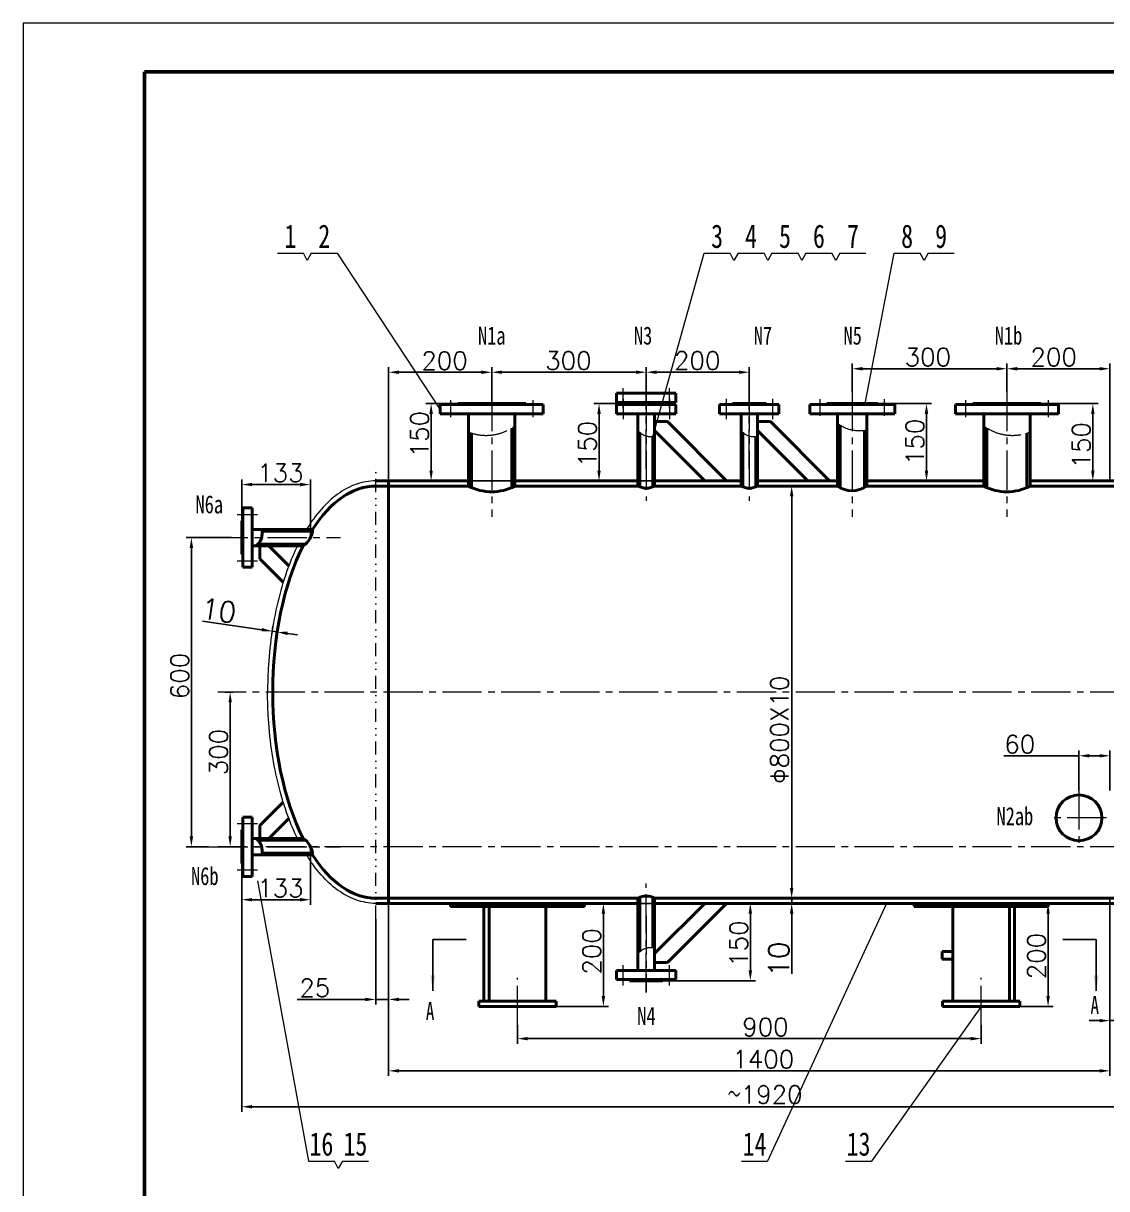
# Model space of a CAD drawing. Header units: millimetres. Extents: x 31396 to 1804389, y -22328 to 1387.
# Drawn here: x 1560714 to 1562817, y -8936 to -6674 of the extents above; entities that cross this region are included whole.
import ezdxf
from ezdxf.enums import TextEntityAlignment as Align

# ---------------------------------------------------------------- set-up
doc = ezdxf.new("R2010")
doc.units = ezdxf.units.MM
doc.linetypes.add('CENTER2', pattern=[28.575, 19.05, -3.175, 3.175, -3.175])
doc.linetypes.add('DIVIDE', pattern=[31.75, 12.7, -6.35, 0, -6.35, 0, -6.35])
doc.layers.get('Defpoints').update_dxf_attribs({"lineweight": 18})
doc.layers.add('TITLE', color=12, linetype='Continuous')
doc.styles.add('H1', font='', dxfattribs={"height": 45})
doc.styles.get("Standard").update_dxf_attribs({"font": 'txt', "bigfont": 'gbcbig.shx'})
doc.styles.get('H1').set_extended_font_data('SimSun')
doc.dimstyles.new('35基本式样', dxfattribs={"dimtxt": 40, "dimasz": 40, "dimexe": 10, "dimexo": 0, "dimgap": 5, "dimtad": 1, "dimdec": 0, "dimdsep": 46, "dimtxsty": 'Standard', "dimcen": 0, "dimclrd": 1, "dimclre": 1, "dimclrt": 1, "dimadec": 0, "dimazin": 0, "dimtfac": 1, "dimtdec": 0, "dimtmove": 0, "dimatfit": 3, "dimfxl": 10, "dimarcsym": 0})

# ---------------------------------------------------------------- blocks, each defined once
blk = doc.blocks.new('*D30')
at = {"color": 1, "lineweight": -2, "transparency": 16777216}
for p, q in [((1561673.3, -8618.8), (1561673.3, -8654.9)), ((1562573.3, -8618.8), (1562573.3, -8654.9)), ((1561693.3, -8644.9), (1562553.3, -8644.9))]:
    blk.add_line(p, q, dxfattribs=at)
at = {"color": 1, "lineweight": 20, "transparency": 16777216}
for points in [[(1561693.3, -8641.6), (1561693.3, -8648.2), (1561673.3, -8644.9)], [(1562553.3, -8641.6), (1562553.3, -8648.2), (1562573.3, -8644.9)]]:
    blk.add_solid(points, dxfattribs=at)
at = {"layer": 'Defpoints', "color": 0, "lineweight": 20, "transparency": 16777216}
for p in [(1561673.3, -8618.8), (1562573.3, -8618.8), (1562573.3, -8644.9)]:
    blk.add_point(p, dxfattribs=at)
at = {"color": 1, "lineweight": 20, "transparency": 16777216, "insert": (1562154.7, -8622.4), "char_height": 35, "attachment_point": 5}
blk.add_mtext('900', dxfattribs=at)
blk = doc.blocks.new('*D31')
at = {"color": 1, "lineweight": -2, "transparency": 16777216}
for p, q in [((1562222.7, -7572.4), (1562195.6, -7572.4)), ((1562205.6, -7592.4), (1562205.6, -8352.4)), ((1562222.7, -8372.4), (1562195.6, -8372.4))]:
    blk.add_line(p, q, dxfattribs=at)
at = {"color": 1, "lineweight": 20, "transparency": 16777216}
for points in [[(1562202.2, -7592.4), (1562208.9, -7592.4), (1562205.6, -7572.4)], [(1562202.2, -8352.4), (1562208.9, -8352.4), (1562205.6, -8372.4)]]:
    blk.add_solid(points, dxfattribs=at)
at = {"layer": 'Defpoints', "color": 0, "lineweight": 20, "transparency": 16777216}
for p in [(1562222.7, -7572.4), (1562205.6, -8372.4), (1562222.7, -8372.4)]:
    blk.add_point(p, dxfattribs=at)
at = {"color": 1, "lineweight": 20, "transparency": 16777216, "insert": (1562182.1, -8045.3), "char_height": 35, "attachment_point": 5, "rotation": 90}
blk.add_mtext('Φ800X10', dxfattribs=at)
blk = doc.blocks.new('*D32')
at = {"color": 1, "lineweight": -2, "transparency": 16777216}
for p, q in [((1561177.3, -7851.3), (1561061.9, -7834.5)), ((1561196.3, -7859.7), (1561198.5, -7844.2)), ((1561206.2, -7861.1), (1561208.4, -7845.7)), ((1561207, -7855.6), (1561197.1, -7854.1)), ((1561226.8, -7858.4), (1561246.6, -7861.3))]:
    blk.add_line(p, q, dxfattribs=at)
at = {"color": 1, "lineweight": 20, "transparency": 16777216}
for points in [[(1561177.8, -7848), (1561176.8, -7854.6), (1561197.1, -7854.1)], [(1561227.3, -7855.1), (1561226.3, -7861.7), (1561207, -7855.6)]]:
    blk.add_solid(points, dxfattribs=at)
at = {"layer": 'Defpoints', "color": 0, "lineweight": 20, "transparency": 16777216}
for p in [(1561196.3, -7859.7), (1561206.2, -7861.1), (1561207, -7855.6)]:
    blk.add_point(p, dxfattribs=at)
at = {"color": 1, "lineweight": 20, "transparency": 16777216, "insert": (1561093.5, -7813.9), "char_height": 40, "attachment_point": 5, "rotation": 351.7637}
blk.add_mtext('10', dxfattribs=at)
blk = doc.blocks.new('*D33')
at = {"color": 1, "lineweight": -2, "transparency": 16777216}
for p, q in [((1562205.6, -8352.4), (1562205.6, -8332.4)), ((1562205.6, -8382.4), (1562195.6, -8382.4)), ((1562205.6, -8372.4), (1562215.6, -8372.4)), ((1562205.6, -8372.4), (1562205.6, -8382.4)), ((1562205.6, -8402.4), (1562205.6, -8519))]:
    blk.add_line(p, q, dxfattribs=at)
at = {"color": 1, "lineweight": 20, "transparency": 16777216}
for points in [[(1562202.2, -8352.4), (1562208.9, -8352.4), (1562205.6, -8372.4)], [(1562202.2, -8402.4), (1562208.9, -8402.4), (1562205.6, -8382.4)]]:
    blk.add_solid(points, dxfattribs=at)
at = {"layer": 'Defpoints', "color": 0, "lineweight": 20, "transparency": 16777216}
for p in [(1562205.6, -8372.4), (1562205.6, -8382.4), (1562205.6, -8382.4)]:
    blk.add_point(p, dxfattribs=at)
at = {"color": 1, "lineweight": 20, "transparency": 16777216, "insert": (1562180.6, -8490.7), "char_height": 40, "attachment_point": 5, "rotation": 90}
blk.add_mtext('10', dxfattribs=at)
blk = doc.blocks.new('*D34')
at = {"color": 1, "lineweight": -2, "transparency": 16777216}
for p, q in [((1562097.3, -8382.4), (1562135.4, -8382.4)), ((1562125.4, -8402.4), (1562125.4, -8512.4)), ((1561951.7, -8532.4), (1562135.4, -8532.4))]:
    blk.add_line(p, q, dxfattribs=at)
at = {"color": 1, "lineweight": 20, "transparency": 16777216}
for points in [[(1562122, -8402.4), (1562128.7, -8402.4), (1562125.4, -8382.4)], [(1562122, -8512.4), (1562128.7, -8512.4), (1562125.4, -8532.4)]]:
    blk.add_solid(points, dxfattribs=at)
at = {"layer": 'Defpoints', "color": 0, "lineweight": 20, "transparency": 16777216}
for p in [(1562097.3, -8382.4), (1561951.7, -8532.4), (1562125.4, -8532.4)]:
    blk.add_point(p, dxfattribs=at)
at = {"color": 1, "lineweight": 20, "transparency": 16777216, "insert": (1562102.9, -8460.6), "char_height": 35, "attachment_point": 5, "rotation": 90}
blk.add_mtext('150', dxfattribs=at)
blk = doc.blocks.new('*D35')
at = {"color": 1, "lineweight": -2, "transparency": 16777216}
for p, q in [((1561423.3, -8382.4), (1561423.3, -8717.4)), ((1562823.3, -8372.4), (1562823.3, -8717.4)), ((1561443.3, -8707.4), (1562803.3, -8707.4))]:
    blk.add_line(p, q, dxfattribs=at)
at = {"color": 1, "lineweight": 20, "transparency": 16777216}
for points in [[(1561443.3, -8704), (1561443.3, -8710.7), (1561423.3, -8707.4)], [(1562803.3, -8704), (1562803.3, -8710.7), (1562823.3, -8707.4)]]:
    blk.add_solid(points, dxfattribs=at)
at = {"layer": 'Defpoints', "color": 0, "lineweight": 20, "transparency": 16777216}
for p in [(1561423.3, -8382.4), (1562823.3, -8372.4), (1562823.3, -8707.4)]:
    blk.add_point(p, dxfattribs=at)
at = {"color": 1, "lineweight": 20, "transparency": 16777216, "insert": (1562150.6, -8684.9), "char_height": 35, "attachment_point": 5}
blk.add_mtext('1400', dxfattribs=at)
blk = doc.blocks.new('*D36')
at = {"color": 1, "lineweight": -2, "transparency": 16777216}
for p, q in [((1561398.3, -8412.1), (1561398.3, -8578.8)), ((1561423.3, -8445.6), (1561423.3, -8578.8)), ((1561378.3, -8568.8), (1561245.8, -8568.8)), ((1561423.3, -8568.8), (1561398.3, -8568.8)), ((1561443.3, -8568.8), (1561463.3, -8568.8))]:
    blk.add_line(p, q, dxfattribs=at)
at = {"color": 1, "lineweight": 20, "transparency": 16777216}
for points in [[(1561378.3, -8565.5), (1561378.3, -8572.1), (1561398.3, -8568.8)], [(1561443.3, -8565.5), (1561443.3, -8572.1), (1561423.3, -8568.8)]]:
    blk.add_solid(points, dxfattribs=at)
at = {"layer": 'Defpoints', "color": 0, "lineweight": 20, "transparency": 16777216}
for p in [(1561398.3, -8412.1), (1561423.3, -8445.6), (1561423.3, -8568.8)]:
    blk.add_point(p, dxfattribs=at)
at = {"color": 1, "lineweight": 20, "transparency": 16777216, "insert": (1561280, -8546.3), "char_height": 35, "attachment_point": 5}
blk.add_mtext('25', dxfattribs=at)
blk = doc.blocks.new('*D37')
at = {"color": 1, "lineweight": -2, "transparency": 16777216}
for p, q in [((1562848.3, -8412.1), (1562848.3, -8620)), ((1562823.3, -8419), (1562823.3, -8620)), ((1562803.3, -8610), (1562783.3, -8610)), ((1562823.3, -8610), (1562848.3, -8610)), ((1562868.3, -8610), (1563000.8, -8610))]:
    blk.add_line(p, q, dxfattribs=at)
at = {"color": 1, "lineweight": 20, "transparency": 16777216}
for points in [[(1562803.3, -8606.6), (1562803.3, -8613.3), (1562823.3, -8610)], [(1562868.3, -8606.6), (1562868.3, -8613.3), (1562848.3, -8610)]]:
    blk.add_solid(points, dxfattribs=at)
at = {"layer": 'Defpoints', "color": 0, "lineweight": 20, "transparency": 16777216}
for p in [(1562848.3, -8412.1), (1562823.3, -8419), (1562848.3, -8610)]:
    blk.add_point(p, dxfattribs=at)
at = {"color": 1, "lineweight": 20, "transparency": 16777216, "insert": (1562966.6, -8587.5), "char_height": 35, "attachment_point": 5}
blk.add_mtext('25', dxfattribs=at)
blk = doc.blocks.new('*D39')
at = {"color": 1, "lineweight": -2, "transparency": 16777216}
for p, q in [((1561138.3, -8272.4), (1561138.3, -8385.3)), ((1561271.5, -8272.4), (1561271.5, -8385.3)), ((1561158.3, -8375.3), (1561251.5, -8375.3))]:
    blk.add_line(p, q, dxfattribs=at)
at = {"color": 1, "lineweight": 20, "transparency": 16777216}
for points in [[(1561158.3, -8371.9), (1561158.3, -8378.6), (1561138.3, -8375.3)], [(1561251.5, -8371.9), (1561251.5, -8378.6), (1561271.5, -8375.3)]]:
    blk.add_solid(points, dxfattribs=at)
at = {"layer": 'Defpoints', "color": 0, "lineweight": 20, "transparency": 16777216}
for p in [(1561138.3, -8272.4), (1561271.5, -8272.4), (1561271.5, -8375.3)]:
    blk.add_point(p, dxfattribs=at)
at = {"color": 1, "lineweight": 20, "transparency": 16777216, "insert": (1561213.2, -8352.8), "char_height": 35, "attachment_point": 5}
blk.add_mtext('133', dxfattribs=at)
blk = doc.blocks.new('*D40')
at = {"color": 1, "lineweight": -2, "transparency": 16777216}
for p, q in [((1561118.5, -7672.4), (1561030.4, -7672.4)), ((1561040.4, -8252.4), (1561040.4, -7692.4)), ((1561073.8, -8272.4), (1561030.4, -8272.4))]:
    blk.add_line(p, q, dxfattribs=at)
at = {"color": 1, "lineweight": 20, "transparency": 16777216}
for points in [[(1561037.1, -7692.4), (1561043.7, -7692.4), (1561040.4, -7672.4)], [(1561037.1, -8252.4), (1561043.7, -8252.4), (1561040.4, -8272.4)]]:
    blk.add_solid(points, dxfattribs=at)
at = {"layer": 'Defpoints', "color": 0, "lineweight": 20, "transparency": 16777216}
for p in [(1561040.4, -7672.4), (1561118.5, -7672.4), (1561073.8, -8272.4)]:
    blk.add_point(p, dxfattribs=at)
at = {"color": 1, "lineweight": 20, "transparency": 16777216, "insert": (1561017.9, -7941.1), "char_height": 35, "attachment_point": 5, "rotation": 90}
blk.add_mtext('600', dxfattribs=at)
blk = doc.blocks.new('*D41')
at = {"color": 1, "lineweight": -2, "transparency": 16777216}
for p, q in [((1561121.8, -7972.4), (1561105.7, -7972.4)), ((1561115.7, -7992.4), (1561115.7, -8252.4)), ((1561121.8, -8272.4), (1561105.7, -8272.4))]:
    blk.add_line(p, q, dxfattribs=at)
at = {"color": 1, "lineweight": 20, "transparency": 16777216}
for points in [[(1561112.4, -7992.4), (1561119, -7992.4), (1561115.7, -7972.4)], [(1561112.4, -8252.4), (1561119, -8252.4), (1561115.7, -8272.4)]]:
    blk.add_solid(points, dxfattribs=at)
at = {"layer": 'Defpoints', "color": 0, "lineweight": 20, "transparency": 16777216}
for p in [(1561121.8, -7972.4), (1561115.7, -8272.4), (1561121.8, -8272.4)]:
    blk.add_point(p, dxfattribs=at)
at = {"color": 1, "lineweight": 20, "transparency": 16777216, "insert": (1561093.2, -8088.7), "char_height": 35, "attachment_point": 5, "rotation": 90}
blk.add_mtext('300', dxfattribs=at)
blk = doc.blocks.new('*D42')
at = {"color": 1, "lineweight": -2, "transparency": 16777216}
for p, q in [((1561423.3, -7562.4), (1561423.3, -7341.6)), ((1561623.3, -7412.4), (1561623.3, -7341.6)), ((1561443.3, -7351.6), (1561603.3, -7351.6))]:
    blk.add_line(p, q, dxfattribs=at)
at = {"color": 1, "lineweight": 20, "transparency": 16777216}
for points in [[(1561443.3, -7348.2), (1561443.3, -7354.9), (1561423.3, -7351.6)], [(1561603.3, -7348.2), (1561603.3, -7354.9), (1561623.3, -7351.6)]]:
    blk.add_solid(points, dxfattribs=at)
at = {"layer": 'Defpoints', "color": 0, "lineweight": 20, "transparency": 16777216}
for p in [(1561623.3, -7351.6), (1561623.3, -7412.4), (1561423.3, -7562.4)]:
    blk.add_point(p, dxfattribs=at)
at = {"color": 1, "lineweight": 20, "transparency": 16777216, "insert": (1561531.8, -7329.1), "char_height": 35, "attachment_point": 5}
blk.add_mtext('200', dxfattribs=at)
blk = doc.blocks.new('*D43')
at = {"color": 1, "lineweight": -2, "transparency": 16777216}
for p, q in [((1561623.3, -7341.6), (1561623.3, -7361.5)), ((1561923.3, -7389.4), (1561923.3, -7341.5)), ((1561643.3, -7351.5), (1561903.3, -7351.5))]:
    blk.add_line(p, q, dxfattribs=at)
at = {"color": 1, "lineweight": 20, "transparency": 16777216}
for points in [[(1561643.3, -7348.1), (1561643.3, -7354.8), (1561623.3, -7351.5)], [(1561903.3, -7348.1), (1561903.3, -7354.8), (1561923.3, -7351.5)]]:
    blk.add_solid(points, dxfattribs=at)
at = {"layer": 'Defpoints', "color": 0, "lineweight": 20, "transparency": 16777216}
for p in [(1561623.3, -7341.6), (1561923.3, -7351.5), (1561923.3, -7389.4)]:
    blk.add_point(p, dxfattribs=at)
at = {"color": 1, "lineweight": 20, "transparency": 16777216, "insert": (1561772.2, -7329), "char_height": 35, "attachment_point": 5}
blk.add_mtext('300', dxfattribs=at)
blk = doc.blocks.new('*D44')
at = {"color": 1, "lineweight": -2, "transparency": 16777216}
for p, q in [((1562623.3, -7389.4), (1562623.3, -7334.7)), ((1562803.3, -7344.7), (1562643.3, -7344.7)), ((1562823.3, -7562.4), (1562823.3, -7334.7))]:
    blk.add_line(p, q, dxfattribs=at)
at = {"color": 1, "lineweight": 20, "transparency": 16777216}
for points in [[(1562643.3, -7341.4), (1562643.3, -7348.1), (1562623.3, -7344.7)], [(1562803.3, -7341.4), (1562803.3, -7348.1), (1562823.3, -7344.7)]]:
    blk.add_solid(points, dxfattribs=at)
at = {"layer": 'Defpoints', "color": 0, "lineweight": 20, "transparency": 16777216}
for p in [(1562623.3, -7344.7), (1562623.3, -7389.4), (1562823.3, -7562.4)]:
    blk.add_point(p, dxfattribs=at)
at = {"color": 1, "lineweight": 20, "transparency": 16777216, "insert": (1562714.1, -7322.2), "char_height": 35, "attachment_point": 5}
blk.add_mtext('200', dxfattribs=at)
blk = doc.blocks.new('*D45')
at = {"color": 1, "lineweight": -2, "transparency": 16777216}
for p, q in [((1562323.3, -7389.4), (1562323.3, -7334.7)), ((1562603.3, -7344.7), (1562343.3, -7344.7)), ((1562623.3, -7389.4), (1562623.3, -7334.7))]:
    blk.add_line(p, q, dxfattribs=at)
at = {"color": 1, "lineweight": 20, "transparency": 16777216}
for points in [[(1562343.3, -7341.4), (1562343.3, -7348.1), (1562323.3, -7344.7)], [(1562603.3, -7341.4), (1562603.3, -7348.1), (1562623.3, -7344.7)]]:
    blk.add_solid(points, dxfattribs=at)
at = {"layer": 'Defpoints', "color": 0, "lineweight": 20, "transparency": 16777216}
for p in [(1562323.3, -7344.7), (1562323.3, -7389.4), (1562623.3, -7389.4)]:
    blk.add_point(p, dxfattribs=at)
at = {"color": 1, "lineweight": 20, "transparency": 16777216, "insert": (1562469.9, -7322.2), "char_height": 35, "attachment_point": 5}
blk.add_mtext('300', dxfattribs=at)
blk = doc.blocks.new('*D46')
at = {"color": 1, "lineweight": -2, "transparency": 16777216}
for p, q in [((1562609.8, -8382.4), (1562713.3, -8382.4)), ((1562703.3, -8402.4), (1562703.3, -8562.4)), ((1562609.8, -8582.4), (1562713.3, -8582.4))]:
    blk.add_line(p, q, dxfattribs=at)
at = {"color": 1, "lineweight": 20, "transparency": 16777216}
for points in [[(1562700, -8402.4), (1562706.6, -8402.4), (1562703.3, -8382.4)], [(1562700, -8562.4), (1562706.6, -8562.4), (1562703.3, -8582.4)]]:
    blk.add_solid(points, dxfattribs=at)
at = {"layer": 'Defpoints', "color": 0, "lineweight": 20, "transparency": 16777216}
for p in [(1562609.8, -8382.4), (1562609.8, -8582.4), (1562703.3, -8582.4)]:
    blk.add_point(p, dxfattribs=at)
at = {"color": 1, "lineweight": 20, "transparency": 16777216, "insert": (1562680.8, -8484.6), "char_height": 35, "attachment_point": 5, "rotation": 90}
blk.add_mtext('200', dxfattribs=at)
blk = doc.blocks.new('*D47')
at = {"color": 1, "lineweight": -2, "transparency": 16777216}
for p, q in [((1562037.4, -8382.4), (1561830.1, -8382.4)), ((1561840.1, -8402.4), (1561840.1, -8562.4)), ((1561748.3, -8582.4), (1561850.1, -8582.4))]:
    blk.add_line(p, q, dxfattribs=at)
at = {"color": 1, "lineweight": 20, "transparency": 16777216}
for points in [[(1561836.8, -8402.4), (1561843.4, -8402.4), (1561840.1, -8382.4)], [(1561836.8, -8562.4), (1561843.4, -8562.4), (1561840.1, -8582.4)]]:
    blk.add_solid(points, dxfattribs=at)
at = {"layer": 'Defpoints', "color": 0, "lineweight": 20, "transparency": 16777216}
for p in [(1562037.4, -8382.4), (1561748.3, -8582.4), (1561840.1, -8582.4)]:
    blk.add_point(p, dxfattribs=at)
at = {"color": 1, "lineweight": 20, "transparency": 16777216, "insert": (1561817.6, -8475.6), "char_height": 35, "attachment_point": 5, "rotation": 90}
blk.add_mtext('200', dxfattribs=at)
blk = doc.blocks.new('*D50')
at = {"color": 1, "lineweight": -2, "transparency": 16777216}
for p, q in [((1562763.3, -8095.9), (1562617.1, -8095.9)), ((1562763.3, -8163), (1562763.3, -8085.9)), ((1562803.3, -8095.9), (1562783.3, -8095.9)), ((1562823.3, -8163), (1562823.3, -8085.9))]:
    blk.add_line(p, q, dxfattribs=at)
at = {"color": 1, "lineweight": 20, "transparency": 16777216}
for points in [[(1562783.3, -8092.6), (1562783.3, -8099.2), (1562763.3, -8095.9)], [(1562803.3, -8092.6), (1562803.3, -8099.2), (1562823.3, -8095.9)]]:
    blk.add_solid(points, dxfattribs=at)
at = {"layer": 'Defpoints', "color": 0, "lineweight": 20, "transparency": 16777216}
for p in [(1562823.3, -8095.9), (1562763.3, -8163), (1562823.3, -8163)]:
    blk.add_point(p, dxfattribs=at)
at = {"color": 1, "lineweight": 20, "transparency": 16777216, "insert": (1562648.3, -8073.4), "char_height": 35, "attachment_point": 5}
blk.add_mtext('60', dxfattribs=at)
blk = doc.blocks.new('*D51')
at = {"color": 1, "lineweight": -2, "transparency": 16777216}
for p, q in [((1561689.3, -7412.4), (1561495.8, -7412.4)), ((1561505.8, -7432.4), (1561505.8, -7542.4)), ((1561689.3, -7562.4), (1561495.8, -7562.4))]:
    blk.add_line(p, q, dxfattribs=at)
at = {"color": 1, "lineweight": 20, "transparency": 16777216}
for points in [[(1561502.4, -7432.4), (1561509.1, -7432.4), (1561505.8, -7412.4)], [(1561502.4, -7542.4), (1561509.1, -7542.4), (1561505.8, -7562.4)]]:
    blk.add_solid(points, dxfattribs=at)
at = {"layer": 'Defpoints', "color": 0, "lineweight": 20, "transparency": 16777216}
for p in [(1561689.3, -7412.4), (1561505.8, -7562.4), (1561689.3, -7562.4)]:
    blk.add_point(p, dxfattribs=at)
at = {"color": 1, "lineweight": 20, "transparency": 16777216, "insert": (1561483.3, -7471.6), "char_height": 35, "attachment_point": 5, "rotation": 90}
blk.add_mtext('150', dxfattribs=at)
blk = doc.blocks.new('*D52')
at = {"color": 1, "lineweight": -2, "transparency": 16777216}
for p, q in [((1561923.3, -7412.4), (1561821.7, -7412.4)), ((1561831.7, -7432.4), (1561831.7, -7542.4)), ((1561955.8, -7562.4), (1561821.7, -7562.4))]:
    blk.add_line(p, q, dxfattribs=at)
at = {"color": 1, "lineweight": 20, "transparency": 16777216}
for points in [[(1561828.3, -7432.4), (1561835, -7432.4), (1561831.7, -7412.4)], [(1561828.3, -7542.4), (1561835, -7542.4), (1561831.7, -7562.4)]]:
    blk.add_solid(points, dxfattribs=at)
at = {"layer": 'Defpoints', "color": 0, "lineweight": 20, "transparency": 16777216}
for p in [(1561923.3, -7412.4), (1561831.7, -7562.4), (1561955.8, -7562.4)]:
    blk.add_point(p, dxfattribs=at)
at = {"color": 1, "lineweight": 20, "transparency": 16777216, "insert": (1561809.2, -7490.9), "char_height": 35, "attachment_point": 5, "rotation": 90}
blk.add_mtext('150', dxfattribs=at)
blk = doc.blocks.new('*D53')
at = {"color": 1, "lineweight": -2, "transparency": 16777216}
for p, q in [((1562372.8, -7412.4), (1562477.3, -7412.4)), ((1562467.3, -7432.4), (1562467.3, -7542.4)), ((1562384.2, -7562.4), (1562477.3, -7562.4))]:
    blk.add_line(p, q, dxfattribs=at)
at = {"color": 1, "lineweight": 20, "transparency": 16777216}
for points in [[(1562463.9, -7432.4), (1562470.6, -7432.4), (1562467.3, -7412.4)], [(1562463.9, -7542.4), (1562470.6, -7542.4), (1562467.3, -7562.4)]]:
    blk.add_solid(points, dxfattribs=at)
at = {"layer": 'Defpoints', "color": 0, "lineweight": 20, "transparency": 16777216}
for p in [(1562372.8, -7412.4), (1562384.2, -7562.4), (1562467.3, -7562.4)]:
    blk.add_point(p, dxfattribs=at)
at = {"color": 1, "lineweight": 20, "transparency": 16777216, "insert": (1562444.8, -7486.6), "char_height": 35, "attachment_point": 5, "rotation": 90}
blk.add_mtext('150', dxfattribs=at)
blk = doc.blocks.new('*D54')
at = {"color": 1, "lineweight": -2, "transparency": 16777216}
for p, q in [((1562689.3, -7412.4), (1562800.2, -7412.4)), ((1562790.2, -7432.4), (1562790.2, -7542.4)), ((1562703.7, -7562.4), (1562800.2, -7562.4))]:
    blk.add_line(p, q, dxfattribs=at)
at = {"color": 1, "lineweight": 20, "transparency": 16777216}
for points in [[(1562786.8, -7432.4), (1562793.5, -7432.4), (1562790.2, -7412.4)], [(1562786.8, -7542.4), (1562793.5, -7542.4), (1562790.2, -7562.4)]]:
    blk.add_solid(points, dxfattribs=at)
at = {"layer": 'Defpoints', "color": 0, "lineweight": 20, "transparency": 16777216}
for p in [(1562689.3, -7412.4), (1562703.7, -7562.4), (1562790.2, -7562.4)]:
    blk.add_point(p, dxfattribs=at)
at = {"color": 1, "lineweight": 20, "transparency": 16777216, "insert": (1562767.7, -7493.2), "char_height": 35, "attachment_point": 5, "rotation": 90}
blk.add_mtext('150', dxfattribs=at)
blk = doc.blocks.new('*D71')
at = {"color": 1, "lineweight": -2, "transparency": 16777216}
for p, q in [((1563058.4, -7972.4), (1563058.4, -8787.1)), ((1561138.3, -8322.4), (1561138.3, -8787.1)), ((1561158.3, -8777.1), (1563038.4, -8777.1))]:
    blk.add_line(p, q, dxfattribs=at)
at = {"color": 1, "lineweight": 20, "transparency": 16777216}
for points in [[(1561158.3, -8773.7), (1561158.3, -8780.4), (1561138.3, -8777.1)], [(1563038.4, -8773.7), (1563038.4, -8780.4), (1563058.4, -8777.1)]]:
    blk.add_solid(points, dxfattribs=at)
at = {"layer": 'Defpoints', "color": 0, "lineweight": 20, "transparency": 16777216}
for p in [(1563058.4, -7972.4), (1561138.3, -8322.4), (1563058.4, -8777.1)]:
    blk.add_point(p, dxfattribs=at)
at = {"color": 1, "lineweight": 20, "transparency": 16777216, "insert": (1562154.1, -8753.6), "char_height": 35, "attachment_point": 5}
blk.add_mtext('～1920', dxfattribs=at)
blk = doc.blocks.new('*D72')
at = {"color": 1, "lineweight": -2, "transparency": 16777216}
for p, q in [((1561923.3, -7341.5), (1561923.3, -7361.5)), ((1562123.3, -7389.4), (1562123.3, -7341.5)), ((1561943.3, -7351.5), (1562103.3, -7351.5))]:
    blk.add_line(p, q, dxfattribs=at)
at = {"color": 1, "lineweight": 20, "transparency": 16777216}
for points in [[(1561943.3, -7348.2), (1561943.3, -7354.8), (1561923.3, -7351.5)], [(1562103.3, -7348.2), (1562103.3, -7354.8), (1562123.3, -7351.5)]]:
    blk.add_solid(points, dxfattribs=at)
at = {"layer": 'Defpoints', "color": 0, "lineweight": 20, "transparency": 16777216}
for p in [(1561923.3, -7341.5), (1562123.3, -7351.5), (1562123.3, -7389.4)]:
    blk.add_point(p, dxfattribs=at)
at = {"color": 1, "lineweight": 20, "transparency": 16777216, "insert": (1562022.3, -7329), "char_height": 35, "attachment_point": 5}
blk.add_mtext('200', dxfattribs=at)
blk = doc.blocks.new('*D160')
at = {"color": 1, "lineweight": -2, "transparency": 16777216}
for p, q in [((1561138.3, -7672.4), (1561138.3, -7559.5)), ((1561158.3, -7569.5), (1561251.5, -7569.5)), ((1561271.5, -7672.4), (1561271.5, -7559.5))]:
    blk.add_line(p, q, dxfattribs=at)
at = {"color": 1, "lineweight": 20, "transparency": 16777216}
for points in [[(1561158.3, -7566.1), (1561158.3, -7572.8), (1561138.3, -7569.5)], [(1561251.5, -7566.1), (1561251.5, -7572.8), (1561271.5, -7569.5)]]:
    blk.add_solid(points, dxfattribs=at)
at = {"layer": 'Defpoints', "color": 0, "lineweight": 20, "transparency": 16777216}
for p in [(1561271.5, -7569.5), (1561138.3, -7672.4), (1561271.5, -7672.4)]:
    blk.add_point(p, dxfattribs=at)
at = {"color": 1, "lineweight": 20, "transparency": 16777216, "insert": (1561213.2, -7547), "char_height": 35, "attachment_point": 5}
blk.add_mtext('133', dxfattribs=at)

msp = doc.modelspace()

# ---------------------------------------------------------------- linework, layer by layer
at = {"color": 1, "lineweight": 20}
for p, q in [((1561207.3, -7120.7), (1561257.8, -7120.7)), ((1561265.2, -7134.8), (1561257.8, -7120.7)), ((1561273.2, -7120.7), (1561265.2, -7134.8)), ((1561273.2, -7120.7), (1561323.7, -7120.7)), ((1561523.3, -7423.4), (1561323.7, -7120.7)), ((1561935.8, -7476), (1562035.6, -7120.7)), ((1562035.6, -7120.7), (1562086.1, -7120.7)), ((1562093.5, -7134.8), (1562086.1, -7120.7)), ((1562101.5, -7120.7), (1562093.5, -7134.8)), ((1562101.5, -7120.7), (1562152, -7120.7)), ((1562159.4, -7134.8), (1562152, -7120.7)), ((1562167.4, -7120.7), (1562159.4, -7134.8)), ((1562167.4, -7120.7), (1562217.9, -7120.7)), ((1562225.3, -7134.8), (1562217.9, -7120.7)), ((1562233.3, -7120.7), (1562225.3, -7134.8)), ((1562233.3, -7120.7), (1562283.8, -7120.7)), ((1562291.3, -7134.8), (1562283.8, -7120.7)), ((1562299.2, -7120.7), (1562291.3, -7134.8)), ((1562299.2, -7120.7), (1562349.7, -7120.7)), ((1562348.1, -7412.4), (1562404.5, -7120.7)), ((1562404.5, -7120.7), (1562455, -7120.7)), ((1562462.5, -7134.8), (1562455, -7120.7)), ((1562470.4, -7120.7), (1562462.5, -7134.8)), ((1562470.4, -7120.7), (1562520.9, -7120.7)), ((1561168.5, -8338.4), (1561267.6, -8882.5)), ((1562389.9, -8382.4), (1562158.9, -8882.5)), ((1562573.3, -8582.4), (1562360.7, -8882.5)), ((1561267.6, -8882.5), (1561318.1, -8882.5)), ((1561267.6, -8882.5), (1561318.1, -8882.5)), ((1561325.5, -8896.7), (1561318.1, -8882.5)), ((1561333.5, -8882.5), (1561325.5, -8896.7)), ((1561333.5, -8882.5), (1561384, -8882.5)), ((1562108.4, -8882.5), (1562158.9, -8882.5)), ((1562310.2, -8882.5), (1562360.7, -8882.5))]:
    msp.add_line(p, q, dxfattribs=at)
at = {"color": 1, "linetype": 'CENTER2', "lineweight": 20, "ltscale": 4}
for p, q in [((1561623.3, -7389.4), (1561623.3, -7632.1)), ((1561878.2, -7421.5), (1561878.2, -7382.2)), ((1561923.3, -7539), (1561923.3, -7389.4)), ((1561923.3, -7389.4), (1561923.3, -7600.9)), ((1561968.4, -7421.5), (1561968.4, -7382.2)), ((1562123.3, -7389.4), (1562123.3, -7600.9)), ((1562123.3, -7539), (1562123.3, -7389.4)), ((1562123.3, -7389.4), (1562123.3, -7600.9)), ((1562323.3, -7389.4), (1562323.3, -7632.1)), ((1562623.3, -7389.4), (1562623.3, -7632.1)), ((1561543.3, -7406), (1561543.3, -7438.7)), ((1561703.3, -7406), (1561703.3, -7438.7)), ((1561878.2, -7403.3), (1561878.2, -7442.5)), ((1561968.4, -7403.3), (1561968.4, -7442.5)), ((1562078.2, -7403.3), (1562078.2, -7442.5)), ((1562168.4, -7403.3), (1562168.4, -7442.5)), ((1562260.8, -7435.9), (1562260.8, -7403.7)), ((1562385.8, -7435.9), (1562385.8, -7403.7)), ((1562543.3, -7406), (1562543.3, -7438.7)), ((1562703.3, -7406), (1562703.3, -7438.7)), ((1561129.2, -7627.3), (1561168.5, -7627.3)), ((1561073.8, -7672.4), (1561329.7, -7672.4)), ((1561129.2, -7717.5), (1561168.5, -7717.5)), ((1563204, -7972.4), (1561091.5, -7972.4)), ((1562763.3, -8163), (1562763.3, -8271.4)), ((1561129.2, -8227.3), (1561168.5, -8227.3)), ((1562816.7, -8216.4), (1562711.7, -8216.4)), ((1561073.8, -8272.4), (1561329.7, -8272.4)), ((1563204, -8272.4), (1561091.5, -8272.4)), ((1561129.2, -8317.5), (1561168.5, -8317.5)), ((1561923.3, -8555.3), (1561923.3, -8343.9)), ((1561923.3, -8405.7), (1561923.3, -8555.3)), ((1561878.2, -8541.5), (1561878.2, -8502.2)), ((1561968.4, -8541.5), (1561968.4, -8502.2)), ((1561673.3, -8618.8), (1561673.3, -8526.6)), ((1562573.3, -8618.8), (1562573.3, -8526.6))]:
    msp.add_line(p, q, dxfattribs=at)
at = {"lineweight": 40}
for p, q in [((1561865.8, -7392.4), (1561923.3, -7392.4)), ((1561865.8, -7392.4), (1561865.8, -7410.4)), ((1561980.8, -7392.4), (1561923.3, -7392.4)), ((1561980.8, -7392.4), (1561980.8, -7410.4)), ((1561523.3, -7414.4), (1561623.3, -7414.4)), ((1561523.3, -7432.4), (1561523.3, -7414.4)), ((1561557.3, -7412.4), (1561623.3, -7412.4)), ((1561557.3, -7412.4), (1561557.3, -7414.4)), ((1561689.3, -7412.4), (1561623.3, -7412.4)), ((1561723.3, -7414.4), (1561623.3, -7414.4)), ((1561689.3, -7412.4), (1561689.3, -7414.4)), ((1561723.3, -7432.4), (1561723.3, -7414.4)), ((1561923.3, -7410.4), (1561865.8, -7410.4)), ((1561923.3, -7414.4), (1561865.8, -7414.4)), ((1561865.8, -7432.4), (1561865.8, -7414.4)), ((1561890.8, -7410.4), (1561890.8, -7412.4)), ((1561923.3, -7412.4), (1561890.8, -7412.4)), ((1561890.8, -7414.4), (1561890.8, -7412.4)), ((1561923.3, -7412.4), (1561890.8, -7412.4)), ((1561923.3, -7410.4), (1561980.8, -7410.4)), ((1561923.3, -7412.4), (1561955.8, -7412.4)), ((1561923.3, -7412.4), (1561955.8, -7412.4)), ((1561923.3, -7414.4), (1561980.8, -7414.4)), ((1561955.8, -7410.4), (1561955.8, -7412.4)), ((1561955.8, -7414.4), (1561955.8, -7412.4)), ((1561980.8, -7432.4), (1561980.8, -7414.4)), ((1562123.3, -7414.4), (1562065.8, -7414.4)), ((1562065.8, -7432.4), (1562065.8, -7414.4)), ((1562123.3, -7412.4), (1562090.8, -7412.4)), ((1562090.8, -7414.4), (1562090.8, -7412.4)), ((1562123.3, -7412.4), (1562090.8, -7412.4)), ((1562123.3, -7412.4), (1562155.8, -7412.4)), ((1562123.3, -7412.4), (1562155.8, -7412.4)), ((1562123.3, -7414.4), (1562180.8, -7414.4)), ((1562155.8, -7414.4), (1562155.8, -7412.4)), ((1562180.8, -7432.4), (1562180.8, -7414.4)), ((1562240.8, -7432.4), (1562240.8, -7414.4)), ((1562240.8, -7414.4), (1562323.3, -7414.4)), ((1562273.8, -7412.4), (1562323.3, -7412.4)), ((1562273.8, -7414.4), (1562273.8, -7412.4)), ((1562372.8, -7412.4), (1562323.3, -7412.4)), ((1562405.8, -7414.4), (1562323.3, -7414.4)), ((1562372.8, -7414.4), (1562372.8, -7412.4)), ((1562405.8, -7432.4), (1562405.8, -7414.4)), ((1562523.3, -7432.4), (1562523.3, -7414.4)), ((1562523.3, -7414.4), (1562623.3, -7414.4)), ((1562557.3, -7412.4), (1562557.3, -7414.4)), ((1562557.3, -7412.4), (1562623.3, -7412.4)), ((1562689.3, -7412.4), (1562623.3, -7412.4)), ((1562723.3, -7414.4), (1562623.3, -7414.4)), ((1562689.3, -7412.4), (1562689.3, -7414.4)), ((1562723.3, -7432.4), (1562723.3, -7414.4)), ((1561623.3, -7432.4), (1561523.3, -7432.4)), ((1561578.3, -7432.4), (1561578.3, -7572.4)), ((1561623.3, -7432.4), (1561723.3, -7432.4)), ((1561668.3, -7432.4), (1561668.3, -7572.4)), ((1561865.8, -7432.4), (1561923.3, -7432.4)), ((1561907.3, -7572.4), (1561907.3, -7432.4)), ((1561980.8, -7432.4), (1561923.3, -7432.4)), ((1561939.3, -7572.4), (1561939.3, -7432.4)), ((1562065.8, -7432.4), (1562123.3, -7432.4)), ((1562107.3, -7572.4), (1562107.3, -7432.4)), ((1562180.8, -7432.4), (1562123.3, -7432.4)), ((1562139.3, -7572.4), (1562139.3, -7432.4)), ((1562323.3, -7432.4), (1562240.8, -7432.4)), ((1562294.8, -7432.4), (1562294.8, -7572.4)), ((1562323.3, -7432.4), (1562405.8, -7432.4)), ((1562351.8, -7432.4), (1562351.8, -7572.4)), ((1562623.3, -7432.4), (1562523.3, -7432.4)), ((1562578.3, -7432.4), (1562578.3, -7572.4)), ((1562623.3, -7432.4), (1562723.3, -7432.4)), ((1562668.3, -7432.4), (1562668.3, -7572.4)), ((1561662.3, -7459.8), (1561662.3, -7575.3)), ((1561964.3, -7447.4), (1561939.3, -7447.4)), ((1562079.3, -7562.4), (1561964.3, -7447.4)), ((1562164.3, -7447.4), (1562139.3, -7447.4)), ((1562279.3, -7562.4), (1562164.3, -7447.4)), ((1562299.8, -7454.4), (1562299.8, -7575.6)), ((1562584.3, -7459.8), (1562584.3, -7575.3)), ((1561584.3, -7469.8), (1561584.3, -7575.3)), ((1561910.8, -7574), (1561910.8, -7468.4)), ((1561935.8, -7574), (1561935.8, -7476)), ((1562036.9, -7562.4), (1561939.3, -7464.8)), ((1562110.8, -7574), (1562110.8, -7468.4)), ((1562135.8, -7574), (1562135.8, -7476)), ((1562236.9, -7562.4), (1562139.3, -7464.8)), ((1562346.8, -7464.4), (1562346.8, -7575)), ((1562662.3, -7469.8), (1562662.3, -7575.3)), ((1561398.3, -7562.4), (1561578.3, -7562.4)), ((1561398.3, -7572.4), (1561578.3, -7572.4)), ((1561423.3, -8382.4), (1561423.3, -7562.4)), ((1561668.3, -7562.4), (1561907.3, -7562.4)), ((1561668.3, -7572.4), (1561907.3, -7572.4)), ((1561939.3, -7562.4), (1562107.3, -7562.4)), ((1561939.3, -7572.4), (1562107.3, -7572.4)), ((1562294.8, -7562.4), (1562139.3, -7562.4)), ((1562294.8, -7572.4), (1562139.3, -7572.4)), ((1562578.3, -7562.4), (1562351.8, -7562.4)), ((1562578.3, -7572.4), (1562351.8, -7572.4)), ((1562848.3, -7562.4), (1562668.3, -7562.4)), ((1562848.3, -7572.4), (1562668.3, -7572.4)), ((1561140.3, -7672.4), (1561140.3, -7614.9)), ((1561158.3, -7614.9), (1561140.3, -7614.9)), ((1561158.3, -7614.9), (1561158.3, -7672.4)), ((1561138.3, -7672.4), (1561138.3, -7639.9)), ((1561140.3, -7639.9), (1561138.3, -7639.9)), ((1561275.7, -7656.4), (1561158.3, -7656.4)), ((1561275.4, -7659.9), (1561177.6, -7659.9)), ((1561138.3, -7672.4), (1561138.3, -7704.9)), ((1561140.3, -7672.4), (1561140.3, -7729.9)), ((1561158.3, -7729.9), (1561158.3, -7672.4)), ((1561257.5, -7688.4), (1561158.3, -7688.4)), ((1561262, -7684.9), (1561170, -7684.9)), ((1561173.3, -7713.4), (1561173.3, -7688.4)), ((1561229.6, -7727.2), (1561190.7, -7688.4)), ((1561140.3, -7704.9), (1561138.3, -7704.9)), ((1561158.3, -7729.9), (1561140.3, -7729.9)), ((1561218.7, -7758.8), (1561173.3, -7713.4)), ((1561218.7, -8185.9), (1561173.3, -8231.4)), ((1561140.3, -8272.4), (1561140.3, -8214.9)), ((1561158.3, -8214.9), (1561140.3, -8214.9)), ((1561158.3, -8214.9), (1561158.3, -8272.4)), ((1561173.3, -8231.4), (1561173.3, -8256.4)), ((1561229.6, -8217.5), (1561190.7, -8256.4)), ((1561138.3, -8272.4), (1561138.3, -8239.9)), ((1561140.3, -8239.9), (1561138.3, -8239.9)), ((1561138.3, -8272.4), (1561138.3, -8304.9)), ((1561140.3, -8272.4), (1561140.3, -8329.9)), ((1561257.5, -8256.4), (1561158.3, -8256.4)), ((1561158.3, -8329.9), (1561158.3, -8272.4)), ((1561262, -8259.9), (1561170, -8259.9)), ((1561275.7, -8288.4), (1561158.3, -8288.4)), ((1561275.4, -8284.9), (1561177.6, -8284.9)), ((1561140.3, -8304.9), (1561138.3, -8304.9)), ((1561158.3, -8329.9), (1561140.3, -8329.9)), ((1561907.3, -8372.4), (1561398.3, -8372.4)), ((1561907.3, -8382.4), (1561398.3, -8382.4)), ((1561543.3, -8388.4), (1561543.3, -8382.4)), ((1561803.3, -8388.4), (1561543.3, -8388.4)), ((1561608.3, -8572.4), (1561608.3, -8388.4)), ((1561618.3, -8572.4), (1561618.3, -8388.4)), ((1561728.3, -8572.4), (1561728.3, -8388.4)), ((1561803.3, -8388.4), (1561803.3, -8382.4)), ((1561907.3, -8372.4), (1561907.3, -8512.4)), ((1561910.8, -8370.7), (1561910.8, -8476.4)), ((1561935.8, -8370.7), (1561935.8, -8468.7)), ((1562123.3, -8372.4), (1561939.3, -8372.4)), ((1561939.3, -8372.4), (1561939.3, -8512.4)), ((1562123.3, -8382.4), (1561939.3, -8382.4)), ((1562036.9, -8382.4), (1561939.3, -8479.9)), ((1562079.3, -8382.4), (1561964.3, -8497.4)), ((1562123.3, -8372.4), (1562848.3, -8372.4)), ((1562123.3, -8382.4), (1562848.3, -8382.4)), ((1562443.3, -8388.4), (1562443.3, -8382.4)), ((1562443.3, -8388.4), (1562703.3, -8388.4)), ((1562518.3, -8572.4), (1562518.3, -8388.4)), ((1562628.3, -8572.4), (1562628.3, -8388.4)), ((1562638.3, -8572.4), (1562638.3, -8388.4)), ((1562703.3, -8388.4), (1562703.3, -8382.4)), ((1562518.3, -8475.5), (1562498, -8475.5)), ((1562498, -8475.5), (1562498, -8490.7)), ((1561964.3, -8497.4), (1561939.3, -8497.4)), ((1562498, -8490.7), (1562518.3, -8490.7)), ((1561865.8, -8512.4), (1561923.3, -8512.4)), ((1561865.8, -8512.4), (1561865.8, -8530.4)), ((1561980.8, -8512.4), (1561923.3, -8512.4)), ((1561980.8, -8512.4), (1561980.8, -8530.4)), ((1561923.3, -8530.4), (1561865.8, -8530.4)), ((1561890.8, -8530.4), (1561890.8, -8532.4)), ((1561923.3, -8532.4), (1561890.8, -8532.4)), ((1561923.3, -8530.4), (1561980.8, -8530.4)), ((1561923.3, -8532.4), (1561955.8, -8532.4)), ((1561955.8, -8530.4), (1561955.8, -8532.4)), ((1561748.3, -8572.4), (1561598.3, -8572.4)), ((1561598.3, -8572.4), (1561598.3, -8582.4)), ((1561748.3, -8582.4), (1561748.3, -8572.4)), ((1562498.3, -8582.4), (1562498.3, -8572.4)), ((1562498.3, -8572.4), (1562648.3, -8572.4)), ((1562648.3, -8572.4), (1562648.3, -8582.4)), ((1561748.3, -8582.4), (1561598.3, -8582.4)), ((1561673.3, -8582.4), (1561748.3, -8582.4)), ((1562573.3, -8582.4), (1562498.3, -8582.4)), ((1562498.3, -8582.4), (1562648.3, -8582.4))]:
    msp.add_line(p, q, dxfattribs=at)
at = {"color": 1, "linetype": 'DIVIDE', "lineweight": 20, "ltscale": 2}
msp.add_line((1561398.3, -8412.1), (1561398.3, -7523.4), dxfattribs=at)
at = {"lineweight": 40}
msp.add_circle((1562763.3, -8216.4), 44.5, dxfattribs=at)
at = {"color": 1, "linetype": 'CENTER2', "lineweight": 20, "ltscale": 4}
for centre, radius, start, end in [((1561612.4, -7379.6), 94.4, 248.8288, 306.3079), ((1562337.6, -7392.2), 72.7, 233.9855, 281.303), ((1562634.2, -7379.6), 94.4, 233.6921, 291.1712), ((1561931.3, -7446), 30.3, 217.6881, 285.2947), ((1562131.3, -7446), 30.3, 217.6881, 285.2947), ((1561931.3, -8498.7), 30.3, 74.7053, 142.3119)]:
    msp.add_arc(centre, radius, start, end, dxfattribs=at)
at = {"lineweight": 40}
for centre, radius, start, end in [((1561623.3, -7486.9), 96.6, 242.226, 297.774), ((1561923.3, -7543.4), 33.1, 241.1223, 298.8777), ((1562123.3, -7543.4), 33.1, 241.1223, 298.8777), ((1562322.8, -7534.3), 47.3, 233.6969, 306.3031), ((1562623.3, -7486.9), 96.6, 242.226, 297.774), ((1561147.6, -7664.4), 30.3, 307.6881, 15.2947), ((1561234.8, -7654.3), 41, 303.6459, 357.0447), ((1561147.6, -8280.4), 30.3, 344.7053, 52.3119), ((1561234.8, -8290.5), 41, 2.9553, 56.3541), ((1561923.3, -8401.4), 33.1, 61.1223, 118.8777)]:
    msp.add_arc(centre, radius, start, end, dxfattribs=at)
for start_param, end_param in [(3.141593, 3.80158), (3.141593, 3.556881), (3.922891, 4.712389)]:
    msp.add_ellipse((1561398.3, -7972.4), major_axis=(0, -400), ratio=0.5, start_param=start_param, end_param=end_param, dxfattribs=at)
at = {"lineweight": 40, "extrusion": (0, 0, -1)}
for start_param, end_param in [(3.922891, 4.712389), (3.141593, 3.80158), (3.141593, 3.556881)]:
    msp.add_ellipse((1561398.3, -7972.4), major_axis=(0, 400), ratio=0.5, start_param=start_param, end_param=end_param, dxfattribs=at)
at = {"lineweight": 20}
for points, knots in [([(1561398.3, -7562.4), (1561391.9, -7562.4), (1561385.4, -7562.9), (1561372.6, -7565.2), (1561366.2, -7566.9), (1561353.6, -7571.4), (1561347.4, -7574.1), (1561329.7, -7583.7), (1561318.4, -7591.9), (1561297, -7611.7), (1561286.8, -7623.3), (1561272.6, -7642.8), (1561268.2, -7649.4), (1561263.9, -7656.4)], [3.1415927, 3.1415927, 3.1415927, 3.1415927, 3.2296447, 3.2296447, 3.3176967, 3.3176967, 3.4057487, 3.4057487, 3.5739699, 3.5739699, 3.7421912, 3.7421912, 3.8227011, 3.8227011, 3.8227011, 3.8227011]), ([(1561246.3, -7688.4), (1561239.6, -7702.1), (1561233.4, -7716.7), (1561221, -7750.5), (1561215, -7770), (1561204.8, -7810.7), (1561200.5, -7831.9), (1561193.9, -7875.4), (1561191.5, -7897.7), (1561188.9, -7937.5), (1561188.3, -7954.9), (1561188.3, -7972.4)], [3.9383593, 3.9383593, 3.9383593, 3.9383593, 4.0786338, 4.0786338, 4.2468551, 4.2468551, 4.4150764, 4.4150764, 4.5832977, 4.5832977, 4.712389, 4.712389, 4.712389, 4.712389]), ([(1561246.3, -8256.4), (1561239.6, -8242.7), (1561233.4, -8228.1), (1561221, -8194.3), (1561215, -8174.7), (1561204.8, -8134), (1561200.5, -8112.8), (1561193.9, -8069.3), (1561191.5, -8047), (1561188.9, -8007.2), (1561188.3, -7989.8), (1561188.3, -7972.4)], [3.9383593, 3.9383593, 3.9383593, 3.9383593, 4.0786338, 4.0786338, 4.2468551, 4.2468551, 4.4150764, 4.4150764, 4.5832977, 4.5832977, 4.712389, 4.712389, 4.712389, 4.712389]), ([(1561398.3, -8382.4), (1561391.9, -8382.4), (1561385.4, -8381.8), (1561372.6, -8379.5), (1561366.2, -8377.8), (1561353.6, -8373.4), (1561347.4, -8370.6), (1561329.7, -8361), (1561318.4, -8352.8), (1561297, -8333), (1561286.8, -8321.4), (1561272.6, -8302), (1561268.2, -8295.3), (1561263.9, -8288.4)], [3.1415927, 3.1415927, 3.1415927, 3.1415927, 3.2296447, 3.2296447, 3.3176967, 3.3176967, 3.4057487, 3.4057487, 3.5739699, 3.5739699, 3.7421912, 3.7421912, 3.8227011, 3.8227011, 3.8227011, 3.8227011])]:
    msp.add_open_spline(points, degree=3, knots=knots, dxfattribs=at)
at = {"layer": 'TITLE', "color": 1, "lineweight": 13}
for p, q in [((1560714.2, -6674.3), (1560714.2, -10622.3)), ((1566297.8, -6674.3), (1560714.2, -6674.3))]:
    msp.add_line(p, q, dxfattribs=at)
at = {"layer": 'TITLE', "color": 1, "lineweight": 50}
for p, q in [((1560949.2, -6768.3), (1560949.2, -10528.3)), ((1566203.8, -6768.3), (1560949.2, -6768.3))]:
    msp.add_line(p, q, dxfattribs=at)

# ---------------------------------------------------------------- texts
at = {"color": 1, "lineweight": 40, "style": 'H1', "width": 0.75}
for s, height, p in [('1', 45.5, (1561232.5, -7110.2)), ('2', 45.5, (1561298.4, -7110.2)), ('3', 45.5, (1562060.8, -7110.2)), ('4', 45.5, (1562126.7, -7110.2)), ('5', 45.5, (1562192.6, -7110.2)), ('6', 45.5, (1562258.5, -7110.2)), ('7', 45.5, (1562324.5, -7110.2)), ('8', 45.5, (1562429.7, -7110.2)), ('9', 45.5, (1562495.7, -7110.2)), ('N1a', 35, (1561623.4, -7297.8)), ('N3', 35, (1561917.2, -7297.8)), ('N7', 35, (1562149.8, -7297.8)), ('N5', 35, (1562324, -7297.8)), ('N1b', 35, (1562626.5, -7297.8)), ('N6a', 35, (1561075.1, -7625.3)), ('N2ab', 35, (1562638.8, -8230.6)), ('N6b', 35, (1561066.5, -8346.8)), ('N4', 35, (1561923.7, -8618.2)), ('16', 45.5, (1561292.8, -8872)), ('15', 45.5, (1561358.7, -8872)), ('14', 45.5, (1562133.6, -8872)), ('13', 45.5, (1562335.4, -8872))]:
    msp.add_text(s, height=height, dxfattribs=at).set_placement(p, align=Align.CENTER)
at = {"layer": 'TITLE', "color": 1, "style": 'H1', "width": 0.7}
for p in [(1562785.5, -8597.3), (1561495.4, -8608.8)]:
    msp.add_text('A', height=35, dxfattribs=at).set_placement(p)

# ---------------------------------------------------------------- dimensions: what is measured, and where the dimension line sits
at = {"lineweight": 20}
for base, p1, p2, picture, middle in [((1562323.3, -7344.7), (1562623.3, -7389.4), (1562323.3, -7389.4), '*D45', (1562469.9, -7344.7)), ((1562623.3, -7344.7), (1562823.3, -7562.4), (1562623.3, -7389.4), '*D44', (1562714.1, -7344.7)), ((1561623.3, -7351.6), (1561423.3, -7562.4), (1561623.3, -7412.4), '*D42', (1561531.8, -7351.6)), ((1561923.3, -7351.5), (1561623.3, -7341.6), (1561923.3, -7389.4), '*D43', (1561772.2, -7351.5)), ((1562123.3, -7351.5), (1561923.3, -7341.5), (1562123.3, -7389.4), '*D72', (1562022.3, -7351.5)), ((1561271.5, -7569.5), (1561138.3, -7672.4), (1561271.5, -7672.4), '*D160', (1561213.2, -7569.5)), ((1562823.3, -8095.9), (1562763.3, -8163), (1562823.3, -8163), '*D50', (1562648.3, -8095.9)), ((1561271.5, -8375.3), (1561138.3, -8272.4), (1561271.5, -8272.4), '*D39', (1561213.2, -8375.3)), ((1562823.3, -8707.4), (1561423.3, -8382.4), (1562823.3, -8372.4), '*D35', (1562150.6, -8707.4)), ((1561423.3, -8568.8), (1561398.3, -8412.1), (1561423.3, -8445.6), '*D36', (1561280, -8568.8)), ((1562848.3, -8610), (1562823.3, -8419), (1562848.3, -8412.1), '*D37', (1562966.6, -8610)), ((1562573.3, -8644.9), (1561673.3, -8618.8), (1562573.3, -8618.8), '*D30', (1562154.7, -8644.9))]:
    dim = msp.add_linear_dim(base=base, p1=p1, p2=p2, dimstyle='35基本式样', override={"dimtxt": 35, "dimasz": 20}, dxfattribs=at)
    dim.commit()
    dim.dimension.update_dxf_attribs({"geometry": picture, "text_midpoint": middle, "dimtype": 160})
for base, p1, p2, angle, override, picture, middle, dimtype in [((1561505.8, -7562.4), (1561689.3, -7412.4), (1561689.3, -7562.4), 90, {"dimtxt": 35, "dimasz": 20}, '*D51', (1561505.8, -7471.6), 160), ((1561831.7, -7562.4), (1561923.3, -7412.4), (1561955.8, -7562.4), 90, {"dimtxt": 35, "dimasz": 20}, '*D52', (1561831.7, -7490.9), 160), ((1562467.3, -7562.4), (1562372.8, -7412.4), (1562384.2, -7562.4), 90, {"dimtxt": 35, "dimasz": 20}, '*D53', (1562467.3, -7486.6), 160), ((1562790.2, -7562.4), (1562689.3, -7412.4), (1562703.7, -7562.4), 90, {"dimtxt": 35, "dimasz": 20}, '*D54', (1562790.2, -7493.2), 160), ((1561207, -7855.6), (1561196.3, -7859.7), (1561206.2, -7861.1), 351.7637, {"dimasz": 20}, '*D32', (1561089.9, -7838.6), 161), ((1561115.7, -8272.4), (1561121.8, -7972.4), (1561121.8, -8272.4), 90, {"dimtxt": 35, "dimasz": 20}, '*D41', (1561115.7, -8088.7), 160), ((1562205.6, -8382.4), (1562205.6, -8372.4), (1562205.6, -8382.4), 270, {"dimasz": 20}, '*D33', (1562205.6, -8490.7), 161), ((1561840.1, -8582.4), (1562037.4, -8382.4), (1561748.3, -8582.4), 90, {"dimtxt": 35, "dimasz": 20}, '*D47', (1561840.1, -8475.6), 160), ((1562125.4, -8532.4), (1562097.3, -8382.4), (1561951.7, -8532.4), 90, {"dimtxt": 35, "dimasz": 20}, '*D34', (1562125.4, -8460.6), 160), ((1562703.3, -8582.4), (1562609.8, -8382.4), (1562609.8, -8582.4), 90, {"dimtxt": 35, "dimasz": 20}, '*D46', (1562703.3, -8484.6), 160)]:
    dim = msp.add_linear_dim(base=base, p1=p1, p2=p2, angle=angle, dimstyle='35基本式样', override=override, dxfattribs=at)
    dim.commit()
    dim.dimension.update_dxf_attribs({"geometry": picture, "text_midpoint": middle, "dimtype": dimtype})
for base, p1, p2, text, picture, middle in [((1562205.6, -8372.4), (1562222.7, -7572.4), (1562222.7, -8372.4), 'Φ800X10', '*D31', (1562205.6, -8045.3)), ((1561040.4, -7672.4), (1561073.8, -8272.4), (1561118.5, -7672.4), '600', '*D40', (1561040.4, -7941.1))]:
    dim = msp.add_linear_dim(base=base, p1=p1, p2=p2, angle=90, text=text, dimstyle='35基本式样', override={"dimtxt": 35, "dimasz": 20}, dxfattribs=at)
    dim.commit()
    dim.dimension.update_dxf_attribs({"geometry": picture, "text_midpoint": middle, "dimtype": 160})
dim = msp.add_linear_dim(base=(1563058.4, -8777.1), p1=(1561138.3, -8322.4), p2=(1563058.4, -7972.4), text='～1920', dimstyle='35基本式样', override={"dimtxt": 35, "dimasz": 20}, dxfattribs=at)
dim.commit()
dim.dimension.update_dxf_attribs({"geometry": '*D71', "text_midpoint": (1562154.1, -8777.1), "dimtype": 160})

# ---------------------------------------------------------------- leaders
at = {"color": 1, "lineweight": 20}
for points in [[(1561509, -8551.9), (1561509, -8452.5), (1561573.5, -8452.5)], [(1562796.6, -8551.9), (1562796.6, -8452.5), (1562732.1, -8452.5)]]:
    msp.add_leader(points, dimstyle='35基本式样', override={"dimasz": 30, "dimgap": 5, "dimtad": 0}, dxfattribs=at)

doc.saveas('drawing.dxf')
